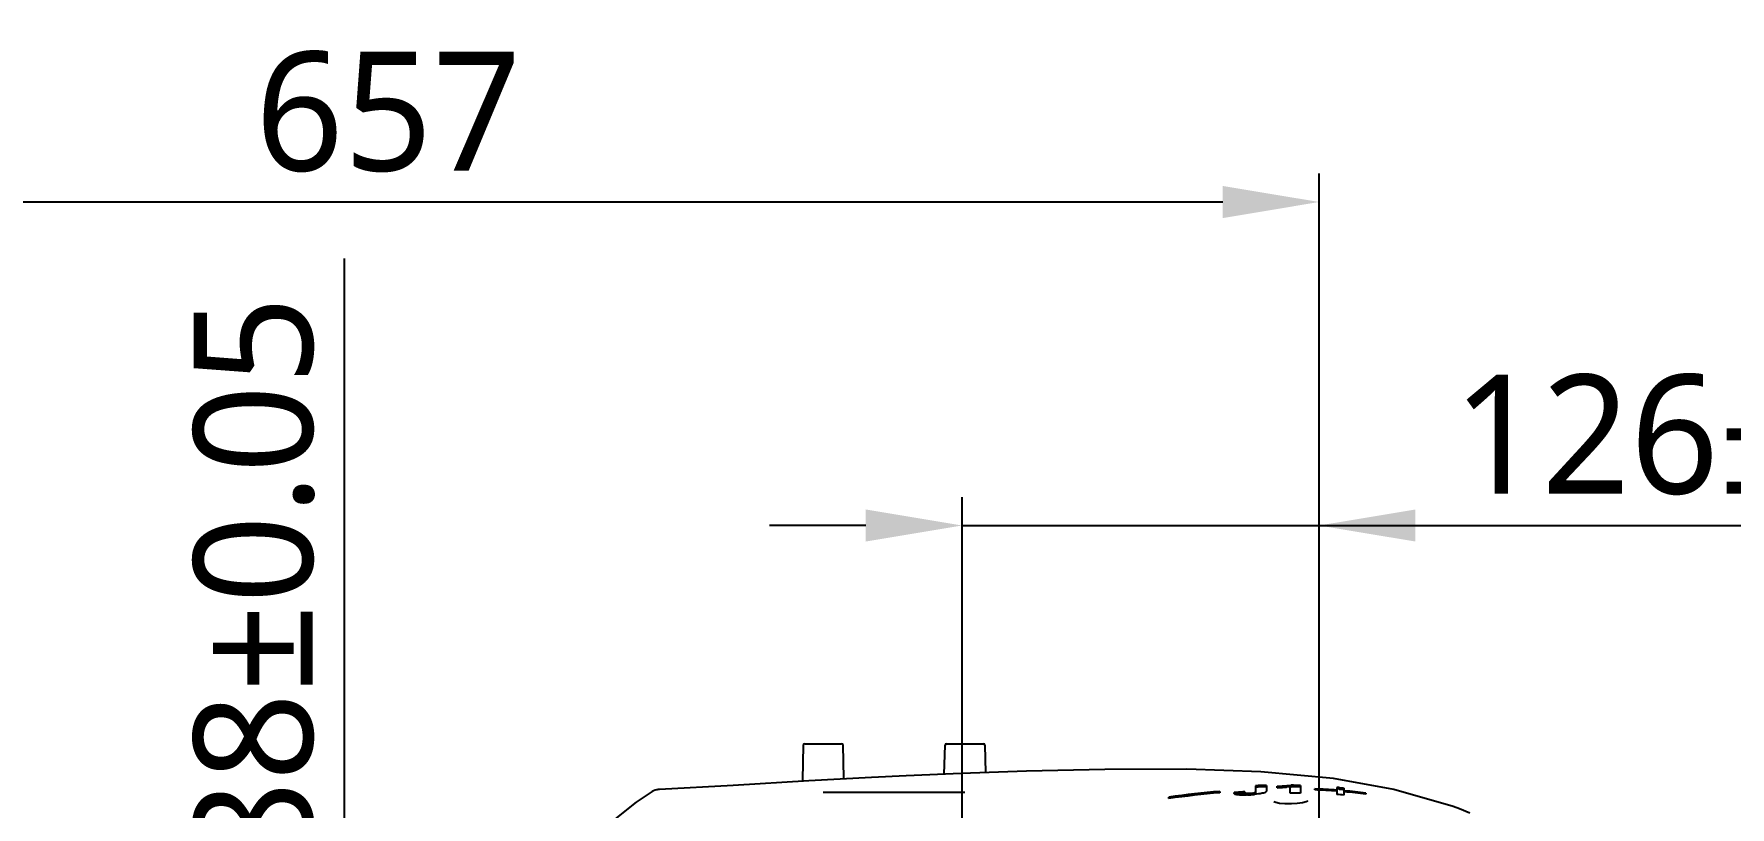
# Model space of a CAD drawing. Header units: millimetres. Extents: x 5828 to 6704, y 123 to 421.
# Drawn here: x 6419.58 to 6449.51, y 326.63 to 340.26 of the extents above; entities that cross this region are included whole.
import ezdxf

# ---------------------------------------------------------------- set-up
doc = ezdxf.new("R2010")
doc.units = ezdxf.units.MM
doc.layers.add('DIM', color=7, linetype='Continuous')
doc.layers.add('外形图', color=7, linetype='Continuous')
doc.styles.add('微软雅黑', font='msyh.ttc', dxfattribs={"height": 2.1})
doc.dimstyles.new('尺寸标注_1_20比例', dxfattribs={"dimtxt": 2.1, "dimasz": 1.7, "dimexe": 0.5, "dimexo": 0.4, "dimgap": 0.5, "dimtad": 1, "dimdec": 1, "dimlfac": 20, "dimdsep": 46, "dimtxsty": '微软雅黑', "dimcen": 0.09, "dimadec": 0, "dimazin": 0, "dimtp": 0.01, "dimtm": 0.01, "dimtfac": 1, "dimtdec": 1, "dimtofl": 0, "dimtmove": 0, "dimatfit": 3, "dimfxl": 1, "dimtolj": 1, "dimarcsym": 0})

# ---------------------------------------------------------------- blocks, each defined once
blk = doc.blocks.new('*D1370')
at = {"layer": 'Defpoints', "color": 0}
for p in [(6435.955, 321.591), (6425.059, 312.191), (6435.955, 312.191)]:
    blk.add_point(p, dxfattribs=at)
at = {"layer": 'DIM', "color": 0, "lineweight": -2}
for p, q in [((6425.059, 321.591), (6425.059, 336.301)), ((6435.555, 321.591), (6424.559, 321.591)), ((6425.059, 319.891), (6425.059, 313.891)), ((6435.555, 312.191), (6424.559, 312.191))]:
    blk.add_line(p, q, dxfattribs=at)
at = {"layer": 'DIM', "color": 0}
for points in [[(6425.342, 319.891), (6424.776, 319.891), (6425.059, 321.591)], [(6424.776, 313.891), (6425.342, 313.891), (6425.059, 312.191)]]:
    blk.add_solid(points, dxfattribs=at)
at = {"layer": 'DIM', "color": 0, "insert": (6423.468, 329.796), "char_height": 2.1, "attachment_point": 5, "rotation": 90, "style": '微软雅黑'}
blk.add_mtext('\\A1;\\A1;188±0.05', dxfattribs=at)
blk = doc.blocks.new('*D1371')
at = {"layer": 'Defpoints', "color": 0}
for p in [(6442.255, 331.592), (6442.255, 325.534), (6435.955, 321.591)]:
    blk.add_point(p, dxfattribs=at)
at = {"layer": 'DIM', "color": 0, "lineweight": -2}
for p, q in [((6435.955, 321.991), (6435.955, 332.092)), ((6442.255, 325.934), (6442.255, 332.092)), ((6434.255, 331.592), (6432.555, 331.592)), ((6435.955, 331.592), (6442.255, 331.592)), ((6442.255, 331.592), (6456.959, 331.592)), ((6443.955, 331.592), (6445.655, 331.592))]:
    blk.add_line(p, q, dxfattribs=at)
at = {"layer": 'DIM', "color": 0}
for points in [[(6434.255, 331.309), (6434.255, 331.875), (6435.955, 331.592)], [(6443.955, 331.875), (6443.955, 331.309), (6442.255, 331.592)]]:
    blk.add_solid(points, dxfattribs=at)
at = {"layer": 'DIM', "color": 0, "insert": (6450.457, 333.183), "char_height": 2.1, "attachment_point": 5, "style": '微软雅黑'}
blk.add_mtext('\\A1;\\A1;126±0.03', dxfattribs=at)
blk = doc.blocks.new('*D1372')
at = {"layer": 'Defpoints', "color": 0}
for p in [(6442.255, 337.297), (6409.405, 317.541), (6442.255, 317.541)]:
    blk.add_point(p, dxfattribs=at)
at = {"layer": 'DIM', "color": 0, "lineweight": -2}
for p, q in [((6409.405, 317.941), (6409.405, 337.797)), ((6442.255, 317.941), (6442.255, 337.797)), ((6411.105, 337.297), (6440.555, 337.297))]:
    blk.add_line(p, q, dxfattribs=at)
at = {"layer": 'DIM', "color": 0}
for points in [[(6411.105, 337.58), (6411.105, 337.013), (6409.405, 337.297)], [(6440.555, 337.013), (6440.555, 337.58), (6442.255, 337.297)]]:
    blk.add_solid(points, dxfattribs=at)
at = {"layer": 'DIM', "color": 0, "insert": (6425.83, 338.883), "char_height": 2.1, "attachment_point": 5, "style": '微软雅黑'}
blk.add_mtext('\\A1;657', dxfattribs=at)

msp = doc.modelspace()

# ---------------------------------------------------------------- linework, layer by layer
at = {"layer": '外形图', "linetype": 'Continuous'}
for p, q in [((6433.1542, 327.7168), (6433.1382, 327.1022)), ((6433.1792, 327.7412), (6433.8305, 327.7412)), ((6433.8707, 327.1391), (6433.8555, 327.7168)), ((6435.6409, 327.2074), (6435.6543, 327.7168)), ((6435.6793, 327.7412), (6436.3306, 327.7412)), ((6436.3556, 327.7168), (6436.3682, 327.2343)), ((6433.1382, 327.1022), (6433.1321, 327.0809)), ((6433.8754, 327.1233), (6433.8707, 327.1391)), ((6434.3552, 327.1503), (6434.3553, 327.1503)), ((6433.5047, 326.8912), (6436.0048, 326.8912)), ((6439.6052, 326.7777), (6439.6052, 326.8038)), ((6440.5052, 326.903), (6440.5052, 326.8801)), ((6440.7553, 326.8766), (6440.7553, 326.8818)), ((6440.9452, 326.889), (6440.9446, 326.8868)), ((6440.9449, 326.8868), (6440.9449, 326.8614)), ((6440.9464, 326.8949), (6440.9452, 326.889)), ((6441.0319, 326.843), (6441.0248, 326.8426)), ((6441.1325, 327.0034), (6441.1326, 326.8731)), ((6441.3281, 327.0089), (6441.3281, 326.9157)), ((6441.5155, 326.9679), (6441.5155, 326.9924)), ((6441.7436, 326.8726), (6441.7436, 326.9856)), ((6441.7593, 327.011), (6441.7593, 326.9858)), ((6441.9273, 327.0078), (6441.9273, 326.8725)), ((6442.1803, 326.9292), (6442.1803, 326.9473)), ((6442.5678, 326.9726), (6442.5678, 326.8483)), ((6442.6928, 326.9613), (6442.6928, 326.8389)), ((6442.6928, 326.914), (6442.7, 326.9134)), ((6442.6982, 326.8966), (6442.6928, 326.8971)), ((6443.0803, 326.8714), (6443.0803, 326.8553)), ((6444.6217, 326.6377), (6444.62, 326.6383))]:
    msp.add_line(p, q, dxfattribs=at)
for points in [[(6434.3552, 327.1503), (6433.2541, 327.0882), (6431.9138, 327.0083), (6430.6195, 326.9358)], [(6444.6217, 326.6377), (6443.5754, 326.9341), (6442.5098, 327.1286), (6441.2289, 327.2505), (6439.923, 327.2932), (6438.474, 327.2893), (6437.0896, 327.2586), (6435.9387, 327.2198), (6434.9676, 327.1793), (6434.3552, 327.1503)], [(6430.4854, 326.9019), (6430.2044, 326.716), (6429.8289, 326.4117), (6429.5391, 326.1331)], [(6430.6193, 326.9358), (6430.6046, 326.9348), (6430.5914, 326.9338), (6430.5782, 326.9324), (6430.5632, 326.9302), (6430.5429, 326.9258), (6430.5114, 326.9151), (6430.4855, 326.9019)], [(6441.7549, 326.6814), (6441.6508, 326.6826), (6441.558, 326.6911), (6441.4908, 326.705), (6441.4572, 326.7194), (6441.4535, 326.72)], [(6442.0579, 326.7317), (6442.0558, 326.7328), (6442.0248, 326.7179), (6441.9601, 326.7014), (6441.8689, 326.6884), (6441.7661, 326.6817), (6441.7549, 326.6814)], [(6444.915, 326.5205), (6444.7321, 326.5978), (6444.62, 326.6383)]]:
    msp.add_lwpolyline(points, dxfattribs=at)
for centre, radius, start, end in [((6433.1792, 327.7162), 0.025, 90, 178.5), ((6433.8305, 327.7162), 0.025, 1.50001, 90), ((6435.6793, 327.7162), 0.025, 90, 178.50001), ((6436.3306, 327.7162), 0.025, 1.50001, 90), ((6442.0853, 308.4285), 18.5419, 94.88836, 97.68656), ((6442.1268, 308.6179), 18.3341, 95.0742, 97.90525), ((6441.9052, 311.5251), 15.3996, 94.04349, 94.28262), ((6441.9107, 311.5072), 15.3925, 94.06558, 94.25022), ((6441.8878, 311.7724), 15.1518, 93.80198, 94.04349), ((6441.8945, 311.7348), 15.1644, 93.8244, 94.06572), ((6441.8715, 312.0172), 14.9065, 93.55803, 93.80198), ((6441.8774, 311.9906), 14.908, 93.58048, 93.82441), ((6441.0092, 327.2122), 0.3423, 272.52355, 273.44259), ((6441.0092, 327.1856), 0.3411, 272.60297, 273.46517), ((6440.8515, 329.6275), 2.7903, 273.70751, 275.29724), ((6440.9068, 329.004), 2.1644, 275.36266, 275.51048), ((6441.6278, 312.8432), 14.1689, 91.21198, 92.00304), ((6441.6282, 312.9104), 14.0765, 91.22166, 92.01792), ((6440.7102, 340.0391), 13.0715, 273.53203, 273.9379), ((6439.9739, 349.9857), 23.0694, 273.83155, 274.04347), ((6441.0774, 334.4188), 7.4634, 274.02015, 274.61074), ((6441.1697, 333.3909), 6.4074, 273.9211, 274.65453), ((6441.429, 330.2268), 3.2327, 274.62428, 275.8633), ((6441.8339, 315.3278), 11.5451, 89.53673, 90.44809), ((6441.5021, 329.4638), 2.4913, 275.5812, 275.92601), ((6441.6143, 315.0197), 11.9921, 88.50463, 89.3073), ((6441.6128, 314.9097), 12.077, 88.77539, 89.30516), ((6441.6177, 315.1481), 11.8386, 88.50187, 88.7745), ((6441.7535, 316.4069), 10.5491, 85.57292, 87.68137), ((6441.7804, 316.4325), 10.5043, 85.70116, 87.81831), ((6441.4123, 313.2797), 13.7416, 85.00122, 85.17638), ((6441.4163, 313.292), 13.704, 85.00443, 85.18008), ((6441.8336, 317.1081), 9.8266, 82.71124, 84.95194), ((6441.8095, 317.0983), 9.8553, 82.59171, 84.81617)]:
    msp.add_arc(centre, radius, start, end, dxfattribs=at)
for points, knots in [([(6440.7625, 326.8611), (6440.7602, 326.8633), (6440.7564, 326.868), (6440.7553, 326.8739), (6440.7553, 326.8766)], [0, 0, 0, 0, 0.5402332, 1, 1, 1, 1]), ([(6440.8286, 326.8414), (6440.8203, 326.8422), (6440.7977, 326.8454), (6440.7733, 326.851), (6440.7625, 326.8611)], [0, 0, 0, 0, 0.3607853, 1, 1, 1, 1]), ([(6440.9448, 326.8868), (6440.9442, 326.8828), (6440.9583, 326.868), (6440.9758, 326.8712), (6440.9882, 326.8705)], [0, 0, 0, 0, 0.2432997, 1, 1, 1, 1]), ([(6440.9448, 326.8614), (6440.9442, 326.8574), (6440.9583, 326.8426), (6440.9758, 326.8458), (6440.9882, 326.8451)], [0, 0, 0, 0, 0.2434731, 1, 1, 1, 1]), ([(6440.9882, 326.8705), (6440.9941, 326.8702), (6441.0061, 326.8698), (6441.0181, 326.87), (6441.0243, 326.8703)], [0, 0, 0, 0, 0.4861356, 1, 1, 1, 1]), ([(6440.9882, 326.8451), (6440.9941, 326.8447), (6441.0063, 326.8444), (6441.0184, 326.8446), (6441.0246, 326.8449)], [0, 0, 0, 0, 0.486141, 1, 1, 1, 1]), ([(6441.0298, 326.8706), (6441.035, 326.8709), (6441.0456, 326.8715), (6441.0561, 326.8721), (6441.0615, 326.8726)], [0, 0, 0, 0, 0.4932477, 1, 1, 1, 1]), ([(6441.0298, 326.8452), (6441.035, 326.8455), (6441.0456, 326.846), (6441.0561, 326.8467), (6441.0615, 326.8471)], [0, 0, 0, 0, 0.4932483, 1, 1, 1, 1]), ([(6441.0615, 326.8726), (6441.0665, 326.873), (6441.0755, 326.8738), (6441.0845, 326.8752), (6441.0883, 326.8763)], [0, 0, 0, 0, 0.5558795, 1, 1, 1, 1]), ([(6441.0615, 326.8471), (6441.0665, 326.8475), (6441.0755, 326.8484), (6441.0845, 326.8498), (6441.0883, 326.8508)], [0, 0, 0, 0, 0.5558692, 1, 1, 1, 1]), ([(6441.0883, 326.8763), (6441.0899, 326.8767), (6441.0926, 326.8775), (6441.0951, 326.879), (6441.0957, 326.8799)], [0, 0, 0, 0, 0.5955873, 1, 1, 1, 1]), ([(6441.0883, 326.8508), (6441.0899, 326.8513), (6441.0926, 326.8521), (6441.0951, 326.8536), (6441.0957, 326.8545)], [0, 0, 0, 0, 0.5954944, 1, 1, 1, 1]), ([(6441.1086, 326.8803), (6441.1157, 326.8823), (6441.1352, 326.883), (6441.126, 326.896), (6441.1228, 326.8969)], [0, 0, 0, 0, 0.69421, 1, 1, 1, 1]), ([(6441.1086, 326.8549), (6441.1157, 326.8569), (6441.1352, 326.8576), (6441.126, 326.8707), (6441.1228, 326.8715)], [0, 0, 0, 0, 0.6941214, 1, 1, 1, 1]), ([(6441.3281, 326.9157), (6441.3281, 326.9117), (6441.3161, 326.8809), (6441.2771, 326.8759), (6441.2505, 326.8697)], [0, 0, 0, 0, 0.1258497, 1, 1, 1, 1])]:
    msp.add_open_spline(points, degree=3, knots=knots, dxfattribs=at)
for points in [[(6440.9447, 326.8387), (6440.906, 326.8377), (6440.8671, 326.8377), (6440.8286, 326.8414)], [(6441.0248, 326.8426), (6440.9981, 326.8408), (6440.9714, 326.8395), (6440.9447, 326.8387)], [(6441.2505, 326.8697), (6441.206, 326.8593), (6441.1603, 326.854), (6441.1147, 326.8496)], [(6441.7436, 326.9856), (6441.7216, 326.9832), (6441.6994, 326.9813), (6441.6773, 326.9795)], [(6442.6928, 326.8389), (6442.6511, 326.8423), (6442.6095, 326.8457), (6442.5678, 326.8479)], [(6442.6096, 326.969), (6442.6373, 326.9666), (6442.6651, 326.964), (6442.6927, 326.9609)], [(6442.6096, 326.9439), (6442.6373, 326.9415), (6442.6651, 326.9388), (6442.6927, 326.9357)]]:
    msp.add_open_spline(points, degree=3, dxfattribs=at)

# ---------------------------------------------------------------- dimensions: what is measured, and where the dimension line sits
at = {"layer": 'DIM'}
dim = msp.add_linear_dim(base=(6442.2552, 337.2966), p1=(6409.4047, 317.541), p2=(6442.2552, 317.541), dimstyle='尺寸标注_1_20比例', dxfattribs=at)
dim.commit()
dim.dimension.update_dxf_attribs({"geometry": '*D1372', "text_midpoint": (6425.83, 338.8825)})
dim = msp.add_linear_dim(base=(6425.0591, 312.191), p1=(6435.9551, 321.5911), p2=(6435.9551, 312.191), angle=90, text='\\A1;<>±0.05', dimstyle='尺寸标注_1_20比例', override={"dimtxsty": '微软雅黑'}, dxfattribs=at)
dim.commit()
dim.dimension.update_dxf_attribs({"geometry": '*D1370', "text_midpoint": (6425.0591, 329.7962), "dimtype": 160})
dim = msp.add_linear_dim(base=(6442.2552, 331.5918), p1=(6435.9551, 321.5911), p2=(6442.2552, 325.5337), text='\\A1;<>±0.03', dimstyle='尺寸标注_1_20比例', override={"dimtxsty": '微软雅黑'}, dxfattribs=at)
dim.commit()
dim.dimension.update_dxf_attribs({"geometry": '*D1371', "text_midpoint": (6450.4569, 333.1825)})

doc.saveas('drawing.dxf')
